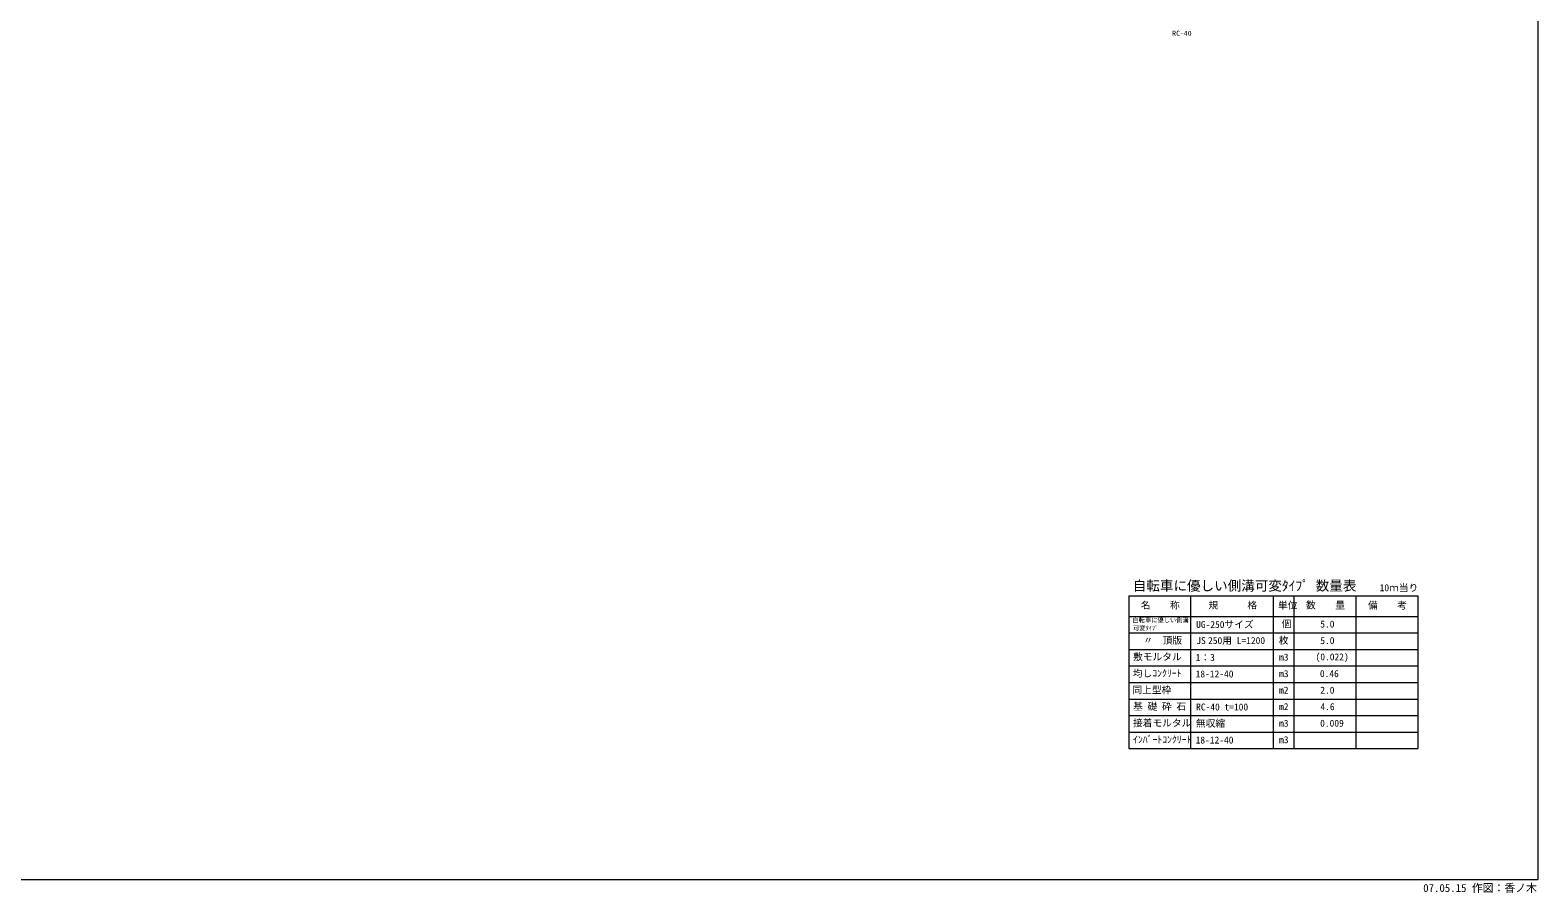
# Model space of a CAD drawing. Units: millimetres on the paper. Extents: x 0 to 1219, y 9 to 859.
# Drawn here: x 488 to 1219, y 9 to 426 of the extents above; entities that cross this region are included whole.
import ezdxf
from ezdxf.enums import TextEntityAlignment as Align

# ---------------------------------------------------------------- set-up
doc = ezdxf.new("R2010")
doc.units = ezdxf.units.MM
for name, color, linetype, lineweight in [('D-BMK-HTXT', 7, 'Continuous', 13), ('D-STR-DIM（寸法）', 7, 'Continuous', 13), ('D-STR-HTXT(基礎砕石-旗)', 7, 'Continuous', 13)]:
    doc.layers.add(name, color=color, linetype=linetype, lineweight=lineweight)
doc.layers.add('D-STR-DIM（寸法）2', color=7, linetype='Continuous')
doc.styles.add('ＭＳ ゴシック', font='')
doc.styles.get('ＭＳ ゴシック').set_extended_font_data('MS Gothic')

msp = doc.modelspace()

# ---------------------------------------------------------------- linework, layer by layer
at = {"layer": 'D-BMK-HTXT'}
for p, q in [((1020.472, 152.385), (1020.472, 78.385)), ((1020.472, 152.385), (1160.472, 152.385)), ((1050.472, 152.385), (1050.472, 78.385)), ((1090.472, 152.385), (1090.472, 78.385)), ((1100.472, 152.385), (1100.472, 78.385)), ((1130.472, 152.385), (1130.472, 78.385)), ((1160.472, 152.385), (1160.472, 78.385)), ((1020.472, 142.385), (1160.472, 142.385)), ((1020.472, 134.385), (1160.472, 134.385)), ((1020.472, 126.385), (1160.472, 126.385)), ((1020.472, 118.385), (1160.472, 118.385)), ((1020.472, 110.385), (1160.472, 110.385)), ((1020.472, 102.385), (1160.472, 102.385)), ((1020.472, 94.385), (1160.472, 94.385)), ((1020.472, 86.385), (1160.472, 86.385)), ((1020.472, 78.385), (1160.472, 78.385))]:
    msp.add_line(p, q, dxfattribs=at)
at = {"layer": 'D-STR-DIM（寸法）', "color": 2}
for p in [(1218.635, 858.584), (15.017, 15.001)]:
    msp.add_line(p, (1218.635, 15.001), dxfattribs=at)

# ---------------------------------------------------------------- texts
at = {"layer": 'D-BMK-HTXT', "style": 'ＭＳ ゴシック'}
for s, height, p in [('自転車に優しい側溝可変ﾀｲﾌﾟ 数量表', 4.811, (1022.474, 153.425)), ('10ｍ当り', 3.367, (1142.012, 153.581)), ('名\u3000\u3000称', 3.367, (1026.309, 145.103)), ('規\u3000\u3000\u3000格', 3.367, (1059.113, 145.12)), ('単位', 3.367, (1092.792, 145.085)), ('数\u3000\u3000量', 3.367, (1106.362, 145.12)), ('備\u3000\u3000考', 3.367, (1136.38, 145.08)), ('自転車に優しい側溝', 2.165, (1022.255, 138.856)), ('UG-250サイズ', 3.367, (1053.121, 135.791)), ('個', 3.367, (1094.504, 136.067)), ('5.0', 3.367, (1113.262, 135.987)), ('可変ﾀｲﾌﾟ', 2.165, (1022.597, 134.98)), ('\u3000〃\u3000頂版', 3.367, (1022.791, 128.129)), ('JS', 3.367, (1053.205, 127.993)), ('250用 L=1200', 3.367, (1058.906, 127.993)), ('枚', 3.367, (1093.172, 128.129)), ('5.0', 3.367, (1113.262, 127.987)), ('敷モルタル', 3.367, (1022.578, 120.129)), ('1：3', 3.367, (1052.889, 119.835)), ('m3', 3.367, (1093.296, 119.987)), ('(0.022)', 3.367, (1110.983, 120.104)), ('均しｺﾝｸﾘｰﾄ', 3.367, (1022.454, 112.148)), ('18-12-40', 3.367, (1052.889, 111.835)), ('m3', 3.367, (1093.296, 111.987)), ('0.46', 3.367, (1113.073, 111.987)), ('同上型枠', 3.367, (1022.258, 104.103)), ('m2', 3.367, (1093.288, 103.987)), ('2.0', 3.367, (1113.262, 103.987)), ('基 礎 砕 石', 3.367, (1022.578, 96.094)), ('RC-40 t=100', 3.367, (1053.121, 95.835)), ('m2', 3.367, (1093.288, 95.987)), ('4.6', 3.367, (1113.333, 95.987)), ('接着モルタル', 3.367, (1022.543, 88.094)), ('無収縮', 3.367, (1053.014, 87.916)), ('m3', 3.367, (1093.296, 87.987)), ('0.009', 3.367, (1113.195, 87.987)), ('ｲﾝﾊﾞｰﾄｺﾝｸﾘｰﾄ', 3.367, (1022.56, 80.059)), ('18-12-40', 3.367, (1052.889, 79.835)), ('m3', 3.367, (1093.296, 79.987))]:
    msp.add_text(s, height=height, dxfattribs=at).set_placement(p, align=Align.BOTTOM_LEFT)
at = {"layer": 'D-STR-DIM（寸法）2', "style": 'ＭＳ ゴシック'}
msp.add_text('07.05.15 作図：香ノ木', height=3.848, dxfattribs=at).set_placement((1163.116, 7.819), align=Align.BOTTOM_LEFT)
at = {"layer": 'D-STR-HTXT(基礎砕石-旗)', "style": 'ＭＳ ゴシック'}
msp.add_text('RC-40', height=2.405, dxfattribs=at).set_placement((1041.534, 422.82), align=Align.BOTTOM_LEFT)

doc.saveas('drawing.dxf')
